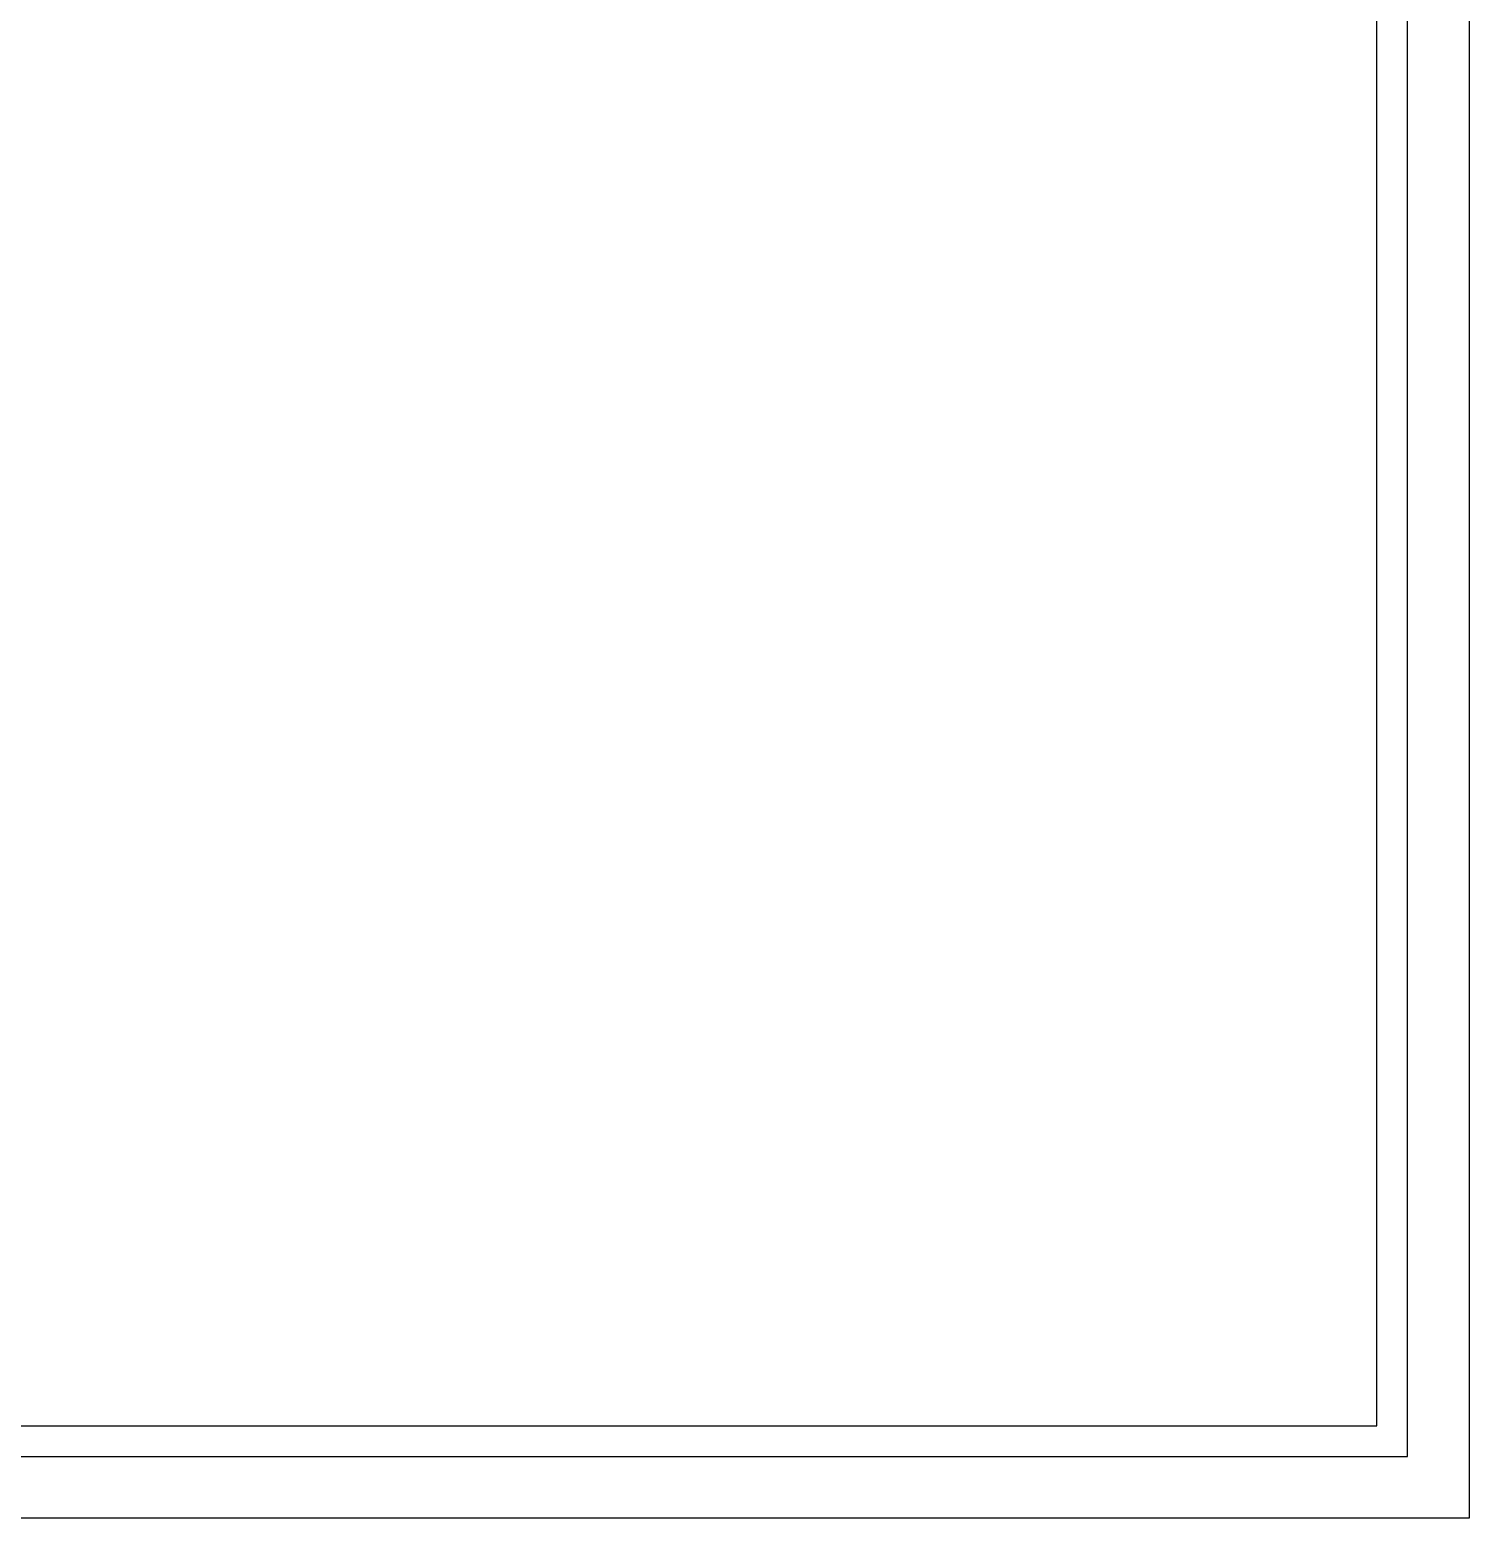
# Model space of a CAD drawing. Header units: metres. Extents: x 294 to 1101, y -498 to -355.
# Drawn here: x 491.303 to 492.237, y -489.185 to -488.219 of the extents above; entities that cross this region are included whole.
import ezdxf

# ---------------------------------------------------------------- set-up
doc = ezdxf.new("R2010")
doc.units = ezdxf.units.M
doc.layers.add('win', color=206, linetype='Continuous')

msp = doc.modelspace()

# ---------------------------------------------------------------- linework, layer by layer
for p, q in [((492.23735, -486.44485), (492.23735, -489.18485)), ((492.23735, -489.18485), (489.76695, -489.18485))]:
    msp.add_line(p, q)
at = {"layer": 'win'}
for p, q in [((492.19735, -489.14485), (492.19735, -486.48485)), ((492.17735, -489.12485), (492.17735, -486.50485)), ((490.70215, -489.12485), (492.17735, -489.12485)), ((490.68215, -489.14485), (492.19735, -489.14485))]:
    msp.add_line(p, q, dxfattribs=at)

doc.saveas('drawing.dxf')
